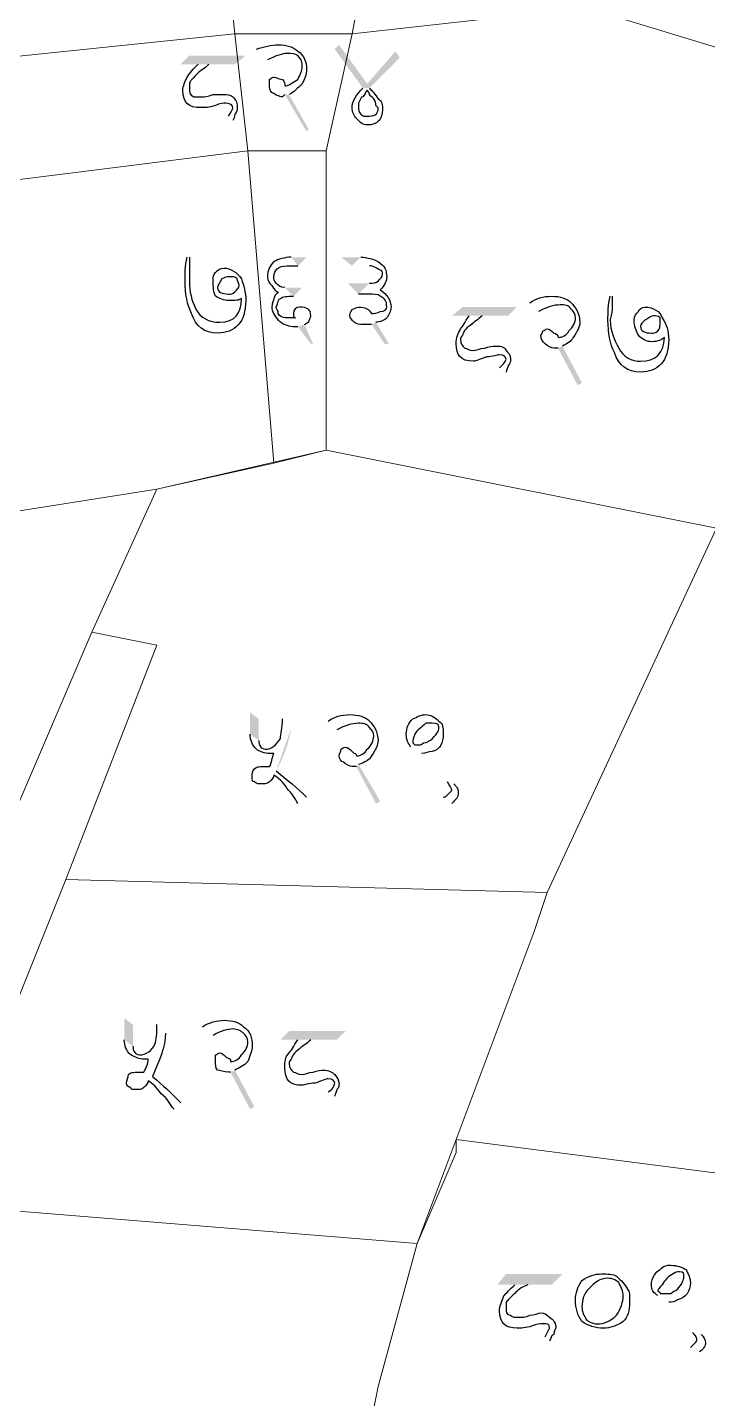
# Model space of a CAD drawing. Header units: metres. Extents: x 345912 to 349030, y 3061206 to 3061792.
# Drawn here: x 346937.78 to 346953.71, y 3061363.21 to 3061395.34 of the extents above; entities that cross this region are included whole.
import ezdxf

# ---------------------------------------------------------------- set-up
doc = ezdxf.new("R2010")
doc.units = ezdxf.units.M
doc.header["$MEASUREMENT"] = 0
doc.layers.add('PDF4_Geometry', color=7, linetype='Continuous')
doc.layers.add('PDF4_Solid Fills', color=7, linetype='Continuous')

msp = doc.modelspace()

# ---------------------------------------------------------------- hatches: boundary and pattern name
at = {"layer": 'PDF4_Solid Fills', "transparency": 33554559}
h = msp.add_hatch(color=256, dxfattribs=at)
h.paths.add_polyline_path([(346941.77707, 3061394.47322), (346941.37067, 3061394.47322), (346941.57387, 3061394.67642), (346942.89467, 3061394.67642), (346942.64067, 3061394.47322), (346942.03107, 3061394.47322)], flags=0)
h.paths.add_polyline_path([(346942.58987, 3061393.15242), (346942.48827, 3061393.25402)], flags=0)
h.paths.add_polyline_path([(346943.40267, 3061394.57482), (346943.14867, 3061394.82882)], flags=0)
h.paths.add_polyline_path([(346943.91067, 3061393.76202), (346944.36787, 3061392.94922), (346944.31707, 3061392.89842), (346943.80907, 3061393.76202)], flags=0)
h.paths.add_polyline_path([(346945.63787, 3061393.91442), (346944.97747, 3061394.82882), (346945.07907, 3061394.93042), (346945.73947, 3061394.01602), (346946.39987, 3061394.77802), (346946.50147, 3061394.62562), (346945.79027, 3061393.91442)], flags=0)
h = msp.add_hatch(color=256, dxfattribs=at)
h.paths.add_polyline_path([(346941.52307, 3061389.95202), (346941.57387, 3061389.95202)], flags=0)
h.paths.add_polyline_path([(346942.79307, 3061388.98682), (346942.79307, 3061388.98682)], flags=0)
h.paths.add_polyline_path([(346944.11387, 3061389.74882), (346944.31707, 3061389.95202), (346943.96147, 3061389.95202)], flags=0)
h.paths.add_polyline_path([(346944.11387, 3061388.32642), (346944.41867, 3061387.92002), (346944.46947, 3061387.92002), (346944.26627, 3061388.37722)], flags=0)
h.paths.add_polyline_path([(346944.01227, 3061389.03762), (346944.21547, 3061389.24082), (346943.80907, 3061389.24082)], flags=0)
h.paths.add_polyline_path([(346945.38387, 3061389.74882), (346945.12987, 3061389.95202), (346945.58707, 3061389.95202)], flags=0)
h.paths.add_polyline_path([(346945.94267, 3061388.42802), (346946.24747, 3061387.92002), (346946.14587, 3061387.92002), (346945.84107, 3061388.37722)], flags=0)
h.paths.add_polyline_path([(346945.53627, 3061389.08842), (346945.28227, 3061389.34242), (346945.79027, 3061389.34242)], flags=0)
h = msp.add_hatch(color=256, dxfattribs=at)
h.paths.add_polyline_path([(346948.12707, 3061388.58042), (346947.72067, 3061388.58042), (346947.97467, 3061388.78362), (346949.24467, 3061388.78362), (346949.04147, 3061388.58042), (346948.43187, 3061388.58042)], flags=0)
h.paths.add_polyline_path([(346948.99067, 3061387.25962), (346948.83827, 3061387.36122)], flags=0)
h.paths.add_polyline_path([(346949.75267, 3061388.68202), (346949.54947, 3061388.88522)], flags=0)
h.paths.add_polyline_path([(346950.31147, 3061387.86922), (346950.76867, 3061387.00562), (346950.66707, 3061386.95482), (346950.20987, 3061387.81842)], flags=0)
h.paths.add_polyline_path([(346951.42907, 3061389.03762), (346951.47987, 3061389.03762)], flags=0)
h.paths.add_polyline_path([(346952.69907, 3061388.07242), (346952.69907, 3061388.07242)], flags=0)
h = msp.add_hatch(color=256, dxfattribs=at)
h.paths.add_polyline_path([(346943.75827, 3061379.13164), (346943.96147, 3061378.92844)], flags=0)
h.paths.add_polyline_path([(346943.60587, 3061377.91244, 0.08894398), (346943.96147, 3061378.92844)], flags=0)
h.paths.add_polyline_path([(346944.31707, 3061377.30284), (346944.11387, 3061377.15044)], flags=0)
h.paths.add_polyline_path([(346942.99627, 3061378.77604), (346942.99627, 3061379.28404), (346943.19947, 3061379.13164), (346943.19947, 3061378.62364)], flags=0)
h.paths.add_polyline_path([(346945.02827, 3061378.87764), (346944.82507, 3061379.08084)], flags=0)
h.paths.add_polyline_path([(346945.53627, 3061378.06484), (346946.04427, 3061377.20124), (346945.94267, 3061377.15044), (346945.48547, 3061378.01404)], flags=0)
h.paths.add_polyline_path([(346947.00947, 3061378.31884), (346947.77147, 3061377.60764)], flags=0)
h.paths.add_polyline_path([(346947.72067, 3061377.15044), (346947.51747, 3061377.30284)], flags=0)
h.paths.add_polyline_path([(346947.61907, 3061377.65844), (346946.75547, 3061378.47124)], flags=0)
h = msp.add_hatch(color=256, dxfattribs=at)
h.paths.add_polyline_path([(346940.81188, 3061371.96884), (346941.01508, 3061371.76564)], flags=0)
h.paths.add_polyline_path([(346941.37068, 3061370.14004), (346941.21828, 3061369.98764)], flags=0)
h.paths.add_polyline_path([(346940.04988, 3061371.61324), (346940.04988, 3061372.12124), (346940.25308, 3061371.96884), (346940.25308, 3061371.46084)], flags=0)
h.paths.add_polyline_path([(346942.13268, 3061371.71484), (346941.87868, 3061371.91804)], flags=0)
h.paths.add_polyline_path([(346942.64068, 3061370.90204), (346943.09788, 3061370.03844), (346942.99628, 3061369.98764), (346942.53908, 3061370.85124)], flags=0)
h.paths.add_polyline_path([(346944.11388, 3061371.61324), (346943.70748, 3061371.61324), (346943.91068, 3061371.81644), (346945.23148, 3061371.81644), (346945.02828, 3061371.61324), (346944.41868, 3061371.61324)], flags=0)
h.paths.add_polyline_path([(346944.97748, 3061370.29244), (346944.82508, 3061370.39404)], flags=0)
h = msp.add_hatch(color=256, dxfattribs=at)
h.paths.add_polyline_path([(346949.19387, 3061365.87284), (346948.78747, 3061365.87284), (346948.99067, 3061366.12684), (346950.31147, 3061366.12684), (346950.05747, 3061365.87284), (346949.49867, 3061365.87284)], flags=0)
h.paths.add_polyline_path([(346950.00667, 3061364.55204), (346949.90507, 3061364.65364)], flags=0)
h.paths.add_polyline_path([(346952.80067, 3061365.46644), (346953.56267, 3061364.70444)], flags=0)
h.paths.add_polyline_path([(346953.51187, 3061364.29804), (346953.30867, 3061364.39964)], flags=0)
h.paths.add_polyline_path([(346953.35947, 3061364.75524), (346952.54667, 3061365.61884)], flags=0)

# ---------------------------------------------------------------- linework, layer by layer
at = {"layer": 'PDF4_Geometry', "lineweight": 9}
for points in [[(346946.60308, 3061400.67083), (346946.29827, 3061400.06124), (346945.38387, 3061395.18444), (346942.64068, 3061395.18444), (346942.03107, 3061400.97564), (346945.38387, 3061401.28042)], [(346946.60308, 3061400.67083), (346946.29827, 3061400.06124), (346945.38387, 3061395.18444), (346942.64068, 3061395.18444), (346942.03107, 3061400.97564), (346945.38387, 3061401.28042)], [(346916.12308, 3061392.44124), (346915.81827, 3061395.79403), (346915.51348, 3061398.53724), (346942.03107, 3061400.97564), (346942.64068, 3061395.18444)], [(346916.12308, 3061392.44124), (346915.81827, 3061395.79403), (346915.51348, 3061398.53724), (346942.03107, 3061400.97564), (346942.64068, 3061395.18444)], [(346959.09987, 3061397.31803), (346958.79508, 3061396.70844), (346957.88068, 3061393.66042), (346950.87028, 3061395.79403), (346945.38387, 3061395.18444), (346946.29827, 3061400.06124), (346946.60308, 3061400.67083), (346956.05188, 3061398.84203), (346956.05188, 3061398.23243)], [(346959.09987, 3061397.31803), (346958.79508, 3061396.70844), (346957.88068, 3061393.66042), (346950.87028, 3061395.79403), (346945.38387, 3061395.18444), (346946.29827, 3061400.06124), (346946.60308, 3061400.67083), (346956.05188, 3061398.84203), (346956.05188, 3061398.23243)], [(346957.88068, 3061393.66042), (346956.66147, 3061389.69803), (346954.83267, 3061386.04042), (346953.91827, 3061383.60203), (346944.77427, 3061385.43083), (346944.77427, 3061392.44124), (346945.38387, 3061395.18444), (346950.87028, 3061395.79403)], [(346957.88068, 3061393.66042), (346956.66147, 3061389.69803), (346954.83267, 3061386.04042), (346953.91827, 3061383.60203), (346944.77427, 3061385.43083), (346944.77427, 3061392.44124), (346945.38387, 3061395.18444), (346950.87028, 3061395.79403)], [(346942.94547, 3061392.44124), (346930.75348, 3061390.91724), (346928.31508, 3061390.61243), (346916.73267, 3061389.08844), (346916.12308, 3061392.44124), (346942.64068, 3061395.18444)], [(346942.94547, 3061392.44124), (346930.75348, 3061390.91724), (346928.31508, 3061390.61243), (346916.73267, 3061389.08844), (346916.12308, 3061392.44124), (346942.64068, 3061395.18444)], [(346945.38387, 3061395.18444), (346944.77427, 3061392.44124), (346942.94547, 3061392.44124), (346942.64068, 3061395.18444)], [(346945.38387, 3061395.18444), (346944.77427, 3061392.44124), (346942.94547, 3061392.44124), (346942.64068, 3061395.18444)], [(346943.55508, 3061385.12602), (346940.81188, 3061384.51643), (346935.02068, 3061383.60203), (346929.53427, 3061382.68763), (346924.96228, 3061382.07803), (346917.95188, 3061380.85884), (346917.64707, 3061384.51643), (346905.75987, 3061383.29724), (346905.15028, 3061387.25963), (346905.75987, 3061387.25963), (346908.80788, 3061386.34523), (346911.24628, 3061385.73564), (346913.68468, 3061386.65004), (346916.73267, 3061389.08844), (346928.31508, 3061390.61243), (346930.75348, 3061390.91724), (346942.94547, 3061392.44124)], [(346943.55508, 3061385.12602), (346940.81188, 3061384.51643), (346935.02068, 3061383.60203), (346929.53427, 3061382.68763), (346924.96228, 3061382.07803), (346917.95188, 3061380.85884), (346917.64707, 3061384.51643), (346905.75987, 3061383.29724), (346905.15028, 3061387.25963), (346905.75987, 3061387.25963), (346908.80788, 3061386.34523), (346911.24628, 3061385.73564), (346913.68468, 3061386.65004), (346916.73267, 3061389.08844), (346928.31508, 3061390.61243), (346930.75348, 3061390.91724), (346942.94547, 3061392.44124)], [(346944.77427, 3061385.43083), (346943.55508, 3061385.12602), (346942.94547, 3061392.44124), (346944.77427, 3061392.44124)], [(346944.77427, 3061385.43083), (346943.55508, 3061385.12602), (346942.94547, 3061392.44124), (346944.77427, 3061392.44124)], [(346953.91827, 3061383.60203), (346949.95587, 3061375.06763), (346938.67827, 3061375.37243), (346940.81188, 3061380.85884), (346939.28788, 3061381.16363), (346940.81188, 3061384.51643), (346944.77427, 3061385.43083)], [(346953.91827, 3061383.60203), (346949.95587, 3061375.06763), (346938.67827, 3061375.37243), (346940.81188, 3061380.85884), (346939.28788, 3061381.16363), (346940.81188, 3061384.51643), (346944.77427, 3061385.43083)], [(346939.28788, 3061381.16363), (346937.45908, 3061376.89643), (346921.91427, 3061374.15322), (346924.96228, 3061382.07803), (346929.53427, 3061382.68763), (346935.02068, 3061383.60203), (346940.81188, 3061384.51643)], [(346939.28788, 3061381.16363), (346937.45908, 3061376.89643), (346921.91427, 3061374.15322), (346924.96228, 3061382.07803), (346929.53427, 3061382.68763), (346935.02068, 3061383.60203), (346940.81188, 3061384.51643)], [(346947.82228, 3061369.27643), (346949.65107, 3061374.15322), (346949.95587, 3061375.06763), (346953.91827, 3061383.60203), (346965.50068, 3061381.77322), (346965.50068, 3061381.46844), (346957.27107, 3061368.05724)], [(346947.82228, 3061369.27643), (346949.65107, 3061374.15322), (346949.95587, 3061375.06763), (346953.91827, 3061383.60203), (346965.50068, 3061381.77322), (346965.50068, 3061381.46844), (346957.27107, 3061368.05724)], [(346938.67827, 3061375.37243), (346935.63028, 3061367.75243), (346931.66788, 3061358.30363), (346931.05827, 3061357.99884), (346929.83908, 3061356.77963), (346927.70547, 3061353.42683), (346931.36308, 3061362.26602), (346937.45908, 3061376.89643), (346939.28788, 3061381.16363), (346940.81188, 3061380.85884)], [(346938.67827, 3061375.37243), (346935.63028, 3061367.75243), (346931.66788, 3061358.30363), (346931.05827, 3061357.99884), (346929.83908, 3061356.77963), (346927.70547, 3061353.42683), (346931.36308, 3061362.26602), (346937.45908, 3061376.89643), (346939.28788, 3061381.16363), (346940.81188, 3061380.85884)], [(346949.95587, 3061375.06763), (346949.65107, 3061374.15322), (346946.90788, 3061366.83803), (346935.63028, 3061367.75243), (346938.67827, 3061375.37243)], [(346949.95587, 3061375.06763), (346949.65107, 3061374.15322), (346946.90788, 3061366.83803), (346935.63028, 3061367.75243), (346938.67827, 3061375.37243)], [(346954.22308, 3061359.52284), (346953.30867, 3061359.52284), (346951.78468, 3061359.21803), (346951.47987, 3061359.21803), (346950.56547, 3061359.21803), (346945.07908, 3061358.91322), (346945.99348, 3061363.48523), (346946.90788, 3061366.83803), (346947.82228, 3061368.97164), (346947.82228, 3061369.27643), (346957.27107, 3061368.05724)], [(346954.22308, 3061359.52284), (346953.30867, 3061359.52284), (346951.78468, 3061359.21803), (346951.47987, 3061359.21803), (346950.56547, 3061359.21803), (346945.07908, 3061358.91322), (346945.99348, 3061363.48523), (346946.90788, 3061366.83803), (346947.82228, 3061368.97164), (346947.82228, 3061369.27643), (346957.27107, 3061368.05724)], [(346946.90788, 3061366.83803), (346945.99348, 3061363.48523), (346945.07908, 3061358.91322), (346942.94547, 3061358.60844), (346942.64068, 3061358.60844), (346942.03107, 3061358.60844), (346941.42147, 3061358.60844), (346941.11669, 3061358.60844), (346937.15427, 3061359.52284), (346934.41107, 3061359.21803), (346931.66788, 3061358.30363), (346935.63028, 3061367.75243)], [(346946.90788, 3061366.83803), (346945.99348, 3061363.48523), (346945.07908, 3061358.91322), (346942.94547, 3061358.60844), (346942.64068, 3061358.60844), (346942.03107, 3061358.60844), (346941.42147, 3061358.60844), (346941.11669, 3061358.60844), (346937.15427, 3061359.52284), (346934.41107, 3061359.21803), (346931.66788, 3061358.30363), (346935.63028, 3061367.75243)]]:
    msp.add_lwpolyline(points, close=True, dxfattribs=at)
at = {"layer": 'PDF4_Geometry', "lineweight": 25}
for points in [[(346943.14867, 3061394.82882), (346943.30107, 3061394.87962), (346943.50427, 3061394.93042), (346943.65667, 3061394.93042)], [(346943.65667, 3061394.93042), (346943.85987, 3061394.93042), (346944.01227, 3061394.87962), (346944.11387, 3061394.77802)], [(346943.85987, 3061394.72722), (346943.75827, 3061394.72722), (346943.60587, 3061394.67642), (346943.40267, 3061394.57482)], [(346944.11387, 3061394.67642), (346944.06307, 3061394.72722), (346943.96147, 3061394.72722), (346943.85987, 3061394.72722)], [(346944.11387, 3061394.77802), (346944.26627, 3061394.67642), (346944.31707, 3061394.52402), (346944.31707, 3061394.37162)], [(346944.21547, 3061394.42242), (346944.21547, 3061394.52402), (346944.21547, 3061394.57482), (346944.11387, 3061394.67642)], [(346941.52307, 3061394.16842), (346941.57387, 3061394.27002), (346941.67547, 3061394.37162), (346941.77707, 3061394.47322)], [(346941.77707, 3061394.27002), (346941.67547, 3061394.16842), (346941.57387, 3061394.06682), (346941.57387, 3061394.01602)], [(346942.03107, 3061394.47322), (346941.92947, 3061394.37162), (346941.82787, 3061394.32082), (346941.77707, 3061394.27002)], [(346944.11387, 3061394.11762), (346944.16467, 3061394.21922), (346944.21547, 3061394.32082), (346944.21547, 3061394.42242)], [(346944.31707, 3061394.37162), (346944.31707, 3061394.21922), (346944.26627, 3061394.11762), (346944.21547, 3061394.01602)], [(346941.42147, 3061393.86362), (346941.42147, 3061393.96522), (346941.47227, 3061394.06682), (346941.52307, 3061394.16842)], [(346941.57387, 3061394.01602), (346941.57387, 3061394.01602), (346941.57387, 3061393.96522), (346941.57387, 3061393.91442)], [(346941.57387, 3061393.91442), (346941.57387, 3061393.81282), (346941.57387, 3061393.76202), (346941.67547, 3061393.71122)], [(346943.45347, 3061394.11762), (346943.50427, 3061394.16842), (346943.55507, 3061394.16842), (346943.55507, 3061394.16842)], [(346943.45347, 3061394.01602), (346943.45347, 3061394.06682), (346943.45347, 3061394.06682), (346943.45347, 3061394.11762)], [(346943.50427, 3061393.81282), (346943.45347, 3061393.86362), (346943.45347, 3061393.91442), (346943.45347, 3061394.01602)], [(346943.55507, 3061394.16842), (346943.60587, 3061394.16842), (346943.70747, 3061394.11762), (346943.75827, 3061394.11762)], [(346943.75827, 3061394.11762), (346943.80907, 3061394.06682), (346943.80907, 3061394.01602), (346943.80907, 3061393.96522)], [(346943.80907, 3061393.96522), (346943.91067, 3061393.96522), (346944.01227, 3061394.06682), (346944.11387, 3061394.11762)], [(346944.21547, 3061394.01602), (346944.11387, 3061393.91442), (346944.01227, 3061393.81282), (346943.91067, 3061393.76202)], [(346945.38387, 3061393.45722), (346945.38387, 3061393.60962), (346945.48547, 3061393.76202), (346945.63787, 3061393.91442)], [(346945.79027, 3061393.91442), (346945.84107, 3061393.86362), (346945.94267, 3061393.76202), (346945.99347, 3061393.66042)], [(346941.82787, 3061393.45722), (346941.57387, 3061393.45722), (346941.42147, 3061393.55882), (346941.42147, 3061393.86362)], [(346941.67547, 3061393.71122), (346941.67547, 3061393.71122), (346941.77707, 3061393.71122), (346941.87867, 3061393.71122)], [(346941.87867, 3061393.71122), (346941.92947, 3061393.71122), (346941.98027, 3061393.71122), (346942.13267, 3061393.76202)], [(346942.13267, 3061393.76202), (346942.23427, 3061393.76202), (346942.28507, 3061393.76202), (346942.38667, 3061393.76202)], [(346942.38667, 3061393.76202), (346942.43747, 3061393.76202), (346942.53907, 3061393.76202), (346942.58987, 3061393.71122)], [(346942.58987, 3061393.71122), (346942.69147, 3061393.60962), (346942.69147, 3061393.55882), (346942.69147, 3061393.45722)], [(346943.75827, 3061393.71122), (346943.65667, 3061393.71122), (346943.60587, 3061393.76202), (346943.50427, 3061393.81282)], [(346943.80907, 3061393.76202), (346943.80907, 3061393.76202), (346943.75827, 3061393.71122), (346943.75827, 3061393.71122)], [(346945.63787, 3061393.71122), (346945.58707, 3061393.71122), (346945.58707, 3061393.66042), (346945.53627, 3061393.55882)], [(346945.73947, 3061393.86362), (346945.68867, 3061393.81282), (346945.68867, 3061393.76202), (346945.63787, 3061393.71122)], [(346945.79027, 3061393.76202), (346945.79027, 3061393.76202), (346945.79027, 3061393.81282), (346945.73947, 3061393.86362)], [(346945.89187, 3061393.66042), (346945.89187, 3061393.66042), (346945.84107, 3061393.71122), (346945.79027, 3061393.76202)], [(346945.94267, 3061393.50802), (346945.94267, 3061393.55882), (346945.94267, 3061393.60962), (346945.89187, 3061393.66042)], [(346945.99347, 3061393.66042), (346946.09507, 3061393.60962), (346946.09507, 3061393.50802), (346946.09507, 3061393.40642)], [(346942.18347, 3061393.50802), (346942.03107, 3061393.45722), (346941.92947, 3061393.45722), (346941.82787, 3061393.45722)], [(346942.43747, 3061393.55882), (346942.38667, 3061393.55882), (346942.28507, 3061393.55882), (346942.18347, 3061393.50802)], [(346942.58987, 3061393.45722), (346942.58987, 3061393.50802), (346942.53907, 3061393.55882), (346942.43747, 3061393.55882)], [(346942.48827, 3061393.25402), (346942.53907, 3061393.35562), (346942.58987, 3061393.40642), (346942.58987, 3061393.45722)], [(346942.64067, 3061393.30482), (346942.64067, 3061393.30482), (346942.64067, 3061393.25402), (346942.58987, 3061393.15242)], [(346942.69147, 3061393.45722), (346942.69147, 3061393.40642), (346942.69147, 3061393.35562), (346942.64067, 3061393.30482)], [(346945.48547, 3061393.20322), (346945.43467, 3061393.25402), (346945.38387, 3061393.35562), (346945.38387, 3061393.45722)], [(346945.53627, 3061393.55882), (346945.53627, 3061393.55882), (346945.53627, 3061393.50802), (346945.53627, 3061393.45722)], [(346945.53627, 3061393.45722), (346945.53627, 3061393.40642), (346945.53627, 3061393.35562), (346945.58707, 3061393.30482)], [(346945.58707, 3061393.30482), (346945.63787, 3061393.25402), (346945.68867, 3061393.25402), (346945.73947, 3061393.25402)], [(346945.73947, 3061393.25402), (346945.89187, 3061393.25402), (346945.99347, 3061393.30482), (346945.99347, 3061393.40642)], [(346946.09507, 3061393.40642), (346946.09507, 3061393.20322), (346945.99347, 3061393.05082), (346945.73947, 3061393.05082)], [(346945.99347, 3061393.40642), (346945.99347, 3061393.45722), (346945.99347, 3061393.45722), (346945.94267, 3061393.50802)], [(346945.73947, 3061393.05082), (346945.63787, 3061393.05082), (346945.58707, 3061393.10162), (346945.48547, 3061393.20322)], [(346941.47227, 3061389.39322), (346941.47227, 3061389.54562), (346941.47227, 3061389.74882), (346941.52307, 3061389.95202)], [(346941.57387, 3061389.95202), (346941.57387, 3061389.90122), (346941.57387, 3061389.79962), (346941.57387, 3061389.69802)], [(346943.55507, 3061389.85042), (346943.45347, 3061389.74882), (346943.40267, 3061389.64722), (346943.40267, 3061389.49482)], [(346943.96147, 3061389.95202), (346943.80907, 3061389.95202), (346943.65667, 3061389.90122), (346943.55507, 3061389.85042)], [(346943.55507, 3061389.49482), (346943.55507, 3061389.64722), (346943.65667, 3061389.74882), (346943.85987, 3061389.74882)], [(346943.85987, 3061389.74882), (346943.91067, 3061389.74882), (346943.96147, 3061389.74882), (346944.01227, 3061389.74882)], [(346944.01227, 3061389.74882), (346944.06307, 3061389.74882), (346944.06307, 3061389.74882), (346944.11387, 3061389.74882)], [(346945.58707, 3061389.95202), (346945.73947, 3061389.95202), (346945.89187, 3061389.90122), (346945.99347, 3061389.85042)], [(346946.04427, 3061389.64722), (346945.94267, 3061389.69802), (346945.89187, 3061389.74882), (346945.79027, 3061389.74882)], [(346945.99347, 3061389.85042), (346946.14587, 3061389.74882), (346946.19667, 3061389.64722), (346946.19667, 3061389.49482)], [(346941.57387, 3061389.69802), (346941.57387, 3061389.54562), (346941.57387, 3061389.44402), (346941.57387, 3061389.39322)], [(346942.13267, 3061389.39322), (346942.13267, 3061389.49482), (346942.13267, 3061389.54562), (346942.18347, 3061389.59642)], [(346942.18347, 3061389.59642), (346942.23427, 3061389.64722), (346942.28507, 3061389.69802), (346942.38667, 3061389.69802)], [(346942.33587, 3061389.44402), (346942.28507, 3061389.34242), (346942.23427, 3061389.29162), (346942.23427, 3061389.24082)], [(346942.53907, 3061389.49482), (346942.48827, 3061389.49482), (346942.43747, 3061389.49482), (346942.33587, 3061389.44402)], [(346942.38667, 3061389.69802), (346942.53907, 3061389.69802), (346942.69147, 3061389.59642), (346942.79307, 3061389.44402)], [(346942.69147, 3061389.44402), (346942.64067, 3061389.49482), (346942.58987, 3061389.49482), (346942.53907, 3061389.49482)], [(346942.74227, 3061389.29162), (346942.74227, 3061389.34242), (346942.69147, 3061389.39322), (346942.69147, 3061389.44402)], [(346942.79307, 3061389.44402), (346942.84387, 3061389.29162), (346942.89467, 3061389.13922), (346942.89467, 3061388.93602)], [(346943.40267, 3061389.49482), (346943.40267, 3061389.39322), (346943.45347, 3061389.34242), (346943.50427, 3061389.29162)], [(346943.60587, 3061389.34242), (346943.55507, 3061389.39322), (346943.55507, 3061389.44402), (346943.55507, 3061389.49482)], [(346945.99347, 3061389.39322), (346946.04427, 3061389.44402), (346946.09507, 3061389.49482), (346946.09507, 3061389.54562)], [(346946.09507, 3061389.54562), (346946.09507, 3061389.59642), (346946.09507, 3061389.64722), (346946.04427, 3061389.64722)], [(346946.19667, 3061389.49482), (346946.19667, 3061389.39322), (346946.14587, 3061389.29162), (346946.04427, 3061389.19002)], [(346941.62467, 3061388.63122), (346941.52307, 3061388.83442), (346941.47227, 3061389.08842), (346941.47227, 3061389.39322)], [(346941.57387, 3061389.39322), (346941.57387, 3061389.13922), (346941.62467, 3061388.93602), (346941.72627, 3061388.73282)], [(346942.18347, 3061389.03762), (346942.13267, 3061389.13922), (346942.13267, 3061389.24082), (346942.13267, 3061389.39322)], [(346942.23427, 3061389.24082), (346942.23427, 3061389.13922), (346942.33587, 3061389.08842), (346942.48827, 3061389.08842)], [(346942.48827, 3061389.08842), (346942.53907, 3061389.08842), (346942.58987, 3061389.08842), (346942.64067, 3061389.13922)], [(346942.64067, 3061389.13922), (346942.69147, 3061389.19002), (346942.74227, 3061389.24082), (346942.74227, 3061389.29162)], [(346943.50427, 3061389.29162), (346943.55507, 3061389.19002), (346943.60587, 3061389.13922), (346943.65667, 3061389.13922)], [(346943.65667, 3061389.13922), (346943.60587, 3061389.08842), (346943.55507, 3061389.03762), (346943.55507, 3061388.98682)], [(346943.80907, 3061389.24082), (346943.70747, 3061389.24082), (346943.65667, 3061389.29162), (346943.60587, 3061389.34242)], [(346945.63787, 3061389.08842), (346945.58707, 3061389.08842), (346945.58707, 3061389.08842), (346945.53627, 3061389.08842)], [(346945.79027, 3061389.08842), (346945.73947, 3061389.08842), (346945.68867, 3061389.08842), (346945.63787, 3061389.08842)], [(346945.79027, 3061389.34242), (346945.89187, 3061389.34242), (346945.94267, 3061389.34242), (346945.99347, 3061389.39322)], [(346946.04427, 3061389.03762), (346945.99347, 3061389.08842), (346945.89187, 3061389.08842), (346945.79027, 3061389.08842)], [(346946.04427, 3061389.19002), (346946.19667, 3061389.08842), (346946.29827, 3061388.93602), (346946.29827, 3061388.78362)], [(346942.48827, 3061388.93602), (346942.38667, 3061388.93602), (346942.28507, 3061388.98682), (346942.18347, 3061389.03762)], [(346942.89467, 3061388.93602), (346942.89467, 3061388.42802), (346942.64067, 3061388.17402), (346942.23427, 3061388.17402)], [(346942.28507, 3061388.42802), (346942.64067, 3061388.42802), (346942.79307, 3061388.63122), (346942.79307, 3061388.98682)], [(346942.79307, 3061388.98682), (346942.74227, 3061388.93602), (346942.64067, 3061388.93602), (346942.48827, 3061388.93602)], [(346943.55507, 3061388.98682), (346943.55507, 3061388.93602), (346943.50427, 3061388.88522), (346943.50427, 3061388.78362)], [(346943.50427, 3061388.78362), (346943.50427, 3061388.68202), (346943.55507, 3061388.58042), (346943.65667, 3061388.47882)], [(346943.60587, 3061388.78362), (346943.65667, 3061388.88522), (346943.65667, 3061388.98682), (346943.70747, 3061388.98682)], [(346943.65667, 3061388.68202), (346943.60587, 3061388.73282), (346943.60587, 3061388.78362), (346943.60587, 3061388.78362)], [(346943.70747, 3061388.98682), (346943.75827, 3061389.03762), (346943.85987, 3061389.03762), (346944.01227, 3061389.03762)], [(346944.16467, 3061388.78362), (346944.06307, 3061388.78362), (346944.01227, 3061388.73282), (346944.01227, 3061388.63122)], [(346944.41867, 3061388.58042), (346944.41867, 3061388.73282), (346944.31707, 3061388.78362), (346944.16467, 3061388.78362)], [(346945.38387, 3061388.73282), (346945.43467, 3061388.73282), (346945.48547, 3061388.78362), (346945.53627, 3061388.78362)], [(346945.53627, 3061388.78362), (346945.68867, 3061388.78362), (346945.79027, 3061388.73282), (346945.84107, 3061388.63122)], [(346946.19667, 3061388.78362), (346946.19667, 3061388.93602), (346946.14587, 3061388.98682), (346946.04427, 3061389.03762)], [(346946.04427, 3061388.68202), (346946.14587, 3061388.68202), (346946.19667, 3061388.73282), (346946.19667, 3061388.78362)], [(346946.29827, 3061388.78362), (346946.29827, 3061388.68202), (346946.24747, 3061388.63122), (346946.19667, 3061388.52962)], [(346949.54947, 3061388.88522), (346949.70187, 3061388.98682), (346949.85427, 3061389.03762), (346950.05747, 3061389.03762)], [(346950.26067, 3061388.83442), (346950.10827, 3061388.83442), (346949.95587, 3061388.78362), (346949.75267, 3061388.68202)], [(346950.05747, 3061389.03762), (346950.26067, 3061389.03762), (346950.41307, 3061388.98682), (346950.51467, 3061388.88522)], [(346950.51467, 3061388.73282), (346950.46387, 3061388.83442), (346950.36227, 3061388.83442), (346950.26067, 3061388.83442)], [(346950.51467, 3061388.88522), (346950.61627, 3061388.78362), (346950.71787, 3061388.63122), (346950.71787, 3061388.42802)], [(346951.37827, 3061388.47882), (346951.37827, 3061388.63122), (346951.37827, 3061388.83442), (346951.42907, 3061389.03762)], [(346951.47987, 3061389.03762), (346951.47987, 3061388.98682), (346951.47987, 3061388.88522), (346951.47987, 3061388.73282)], [(346952.08947, 3061388.68202), (346952.08947, 3061388.73282), (346952.19107, 3061388.78362), (346952.24187, 3061388.78362)], [(346952.24187, 3061388.78362), (346952.44507, 3061388.78362), (346952.59747, 3061388.68202), (346952.64827, 3061388.52962)], [(346942.23427, 3061388.17402), (346941.92947, 3061388.17402), (346941.72627, 3061388.32642), (346941.62467, 3061388.63122)], [(346941.72627, 3061388.73282), (346941.82787, 3061388.52962), (346942.03107, 3061388.42802), (346942.28507, 3061388.42802)], [(346943.65667, 3061388.63122), (346943.65667, 3061388.63122), (346943.65667, 3061388.63122), (346943.65667, 3061388.68202)], [(346944.01227, 3061388.52962), (346943.80907, 3061388.52962), (346943.70747, 3061388.52962), (346943.65667, 3061388.63122)], [(346943.65667, 3061388.47882), (346943.75827, 3061388.37722), (346943.91067, 3061388.32642), (346944.06307, 3061388.32642)], [(346944.01227, 3061388.63122), (346944.01227, 3061388.63122), (346944.01227, 3061388.63122), (346944.01227, 3061388.58042)], [(346944.01227, 3061388.58042), (346944.01227, 3061388.52962), (346944.06307, 3061388.52962), (346944.06307, 3061388.52962)], [(346944.06307, 3061388.52962), (346944.01227, 3061388.52962), (346944.01227, 3061388.52962), (346944.01227, 3061388.52962)], [(346944.36787, 3061388.42802), (346944.36787, 3061388.47882), (346944.41867, 3061388.52962), (346944.41867, 3061388.58042)], [(346945.33307, 3061388.58042), (346945.33307, 3061388.68202), (346945.38387, 3061388.68202), (346945.38387, 3061388.73282)], [(346945.43467, 3061388.42802), (346945.38387, 3061388.47882), (346945.33307, 3061388.52962), (346945.33307, 3061388.58042)], [(346945.84107, 3061388.63122), (346945.89187, 3061388.63122), (346945.99347, 3061388.63122), (346946.04427, 3061388.68202)], [(346946.19667, 3061388.52962), (346946.14587, 3061388.47882), (346946.04427, 3061388.42802), (346945.94267, 3061388.42802)], [(346947.92387, 3061388.27562), (346947.97467, 3061388.32642), (346948.02547, 3061388.42802), (346948.12707, 3061388.58042)], [(346948.43187, 3061388.58042), (346948.33027, 3061388.47882), (346948.22867, 3061388.42802), (346948.17787, 3061388.37722)], [(346950.46387, 3061388.22482), (346950.56547, 3061388.32642), (346950.61627, 3061388.42802), (346950.61627, 3061388.52962)], [(346950.61627, 3061388.52962), (346950.61627, 3061388.63122), (346950.56547, 3061388.68202), (346950.51467, 3061388.73282)], [(346951.53067, 3061387.71682), (346951.42907, 3061387.92002), (346951.37827, 3061388.17402), (346951.37827, 3061388.47882)], [(346951.47987, 3061388.73282), (346951.47987, 3061388.63122), (346951.42907, 3061388.52962), (346951.42907, 3061388.47882)], [(346951.42907, 3061388.47882), (346951.42907, 3061388.22482), (346951.53067, 3061388.02162), (346951.63227, 3061387.81842)], [(346951.98787, 3061388.47882), (346951.98787, 3061388.58042), (346952.03867, 3061388.63122), (346952.08947, 3061388.68202)], [(346952.08947, 3061388.12322), (346952.03867, 3061388.22482), (346951.98787, 3061388.32642), (346951.98787, 3061388.47882)], [(346952.24187, 3061388.47882), (346952.19107, 3061388.42802), (346952.14027, 3061388.37722), (346952.14027, 3061388.32642)], [(346952.44507, 3061388.58042), (346952.39427, 3061388.58042), (346952.34347, 3061388.52962), (346952.24187, 3061388.47882)], [(346952.59747, 3061388.52962), (346952.54667, 3061388.58042), (346952.49587, 3061388.58042), (346952.44507, 3061388.58042)], [(346952.59747, 3061388.37722), (346952.59747, 3061388.42802), (346952.59747, 3061388.47882), (346952.59747, 3061388.52962)], [(346952.64827, 3061388.52962), (346952.74987, 3061388.37722), (346952.80067, 3061388.22482), (346952.80067, 3061388.02162)], [(346944.06307, 3061388.32642), (346944.06307, 3061388.32642), (346944.11387, 3061388.32642), (346944.11387, 3061388.32642)], [(346944.26627, 3061388.37722), (346944.31707, 3061388.37722), (346944.31707, 3061388.42802), (346944.36787, 3061388.42802)], [(346945.63787, 3061388.37722), (346945.58707, 3061388.37722), (346945.48547, 3061388.37722), (346945.43467, 3061388.42802)], [(346945.84107, 3061388.37722), (346945.79027, 3061388.37722), (346945.73947, 3061388.37722), (346945.63787, 3061388.37722)], [(346947.82227, 3061387.92002), (346947.82227, 3061388.07242), (346947.87307, 3061388.17402), (346947.92387, 3061388.27562)], [(346948.17787, 3061388.37722), (346948.02547, 3061388.27562), (346947.97467, 3061388.17402), (346947.97467, 3061388.12322)], [(346949.80347, 3061388.12322), (346949.80347, 3061388.12322), (346949.85427, 3061388.17402), (346949.85427, 3061388.22482)], [(346949.85427, 3061388.22482), (346949.90507, 3061388.22482), (346949.90507, 3061388.27562), (346949.95587, 3061388.27562)], [(346949.95587, 3061388.27562), (346950.00667, 3061388.27562), (346950.05747, 3061388.22482), (346950.10827, 3061388.17402)], [(346950.10827, 3061388.17402), (346950.15907, 3061388.17402), (346950.20987, 3061388.12322), (346950.20987, 3061388.07242)], [(346950.20987, 3061388.07242), (346950.31147, 3061388.07242), (346950.41307, 3061388.12322), (346950.46387, 3061388.22482)], [(346950.71787, 3061388.42802), (346950.71787, 3061388.32642), (346950.66707, 3061388.22482), (346950.56547, 3061388.07242)], [(346952.14027, 3061388.32642), (346952.14027, 3061388.22482), (346952.24187, 3061388.17402), (346952.39427, 3061388.17402)], [(346952.39427, 3061388.17402), (346952.44507, 3061388.17402), (346952.49587, 3061388.17402), (346952.54667, 3061388.22482)], [(346952.54667, 3061388.22482), (346952.59747, 3061388.27562), (346952.59747, 3061388.32642), (346952.59747, 3061388.37722)], [(346948.22867, 3061387.51362), (346947.92387, 3061387.51362), (346947.82227, 3061387.66602), (346947.82227, 3061387.92002)], [(346947.97467, 3061388.12322), (346947.92387, 3061388.07242), (346947.92387, 3061388.07242), (346947.92387, 3061388.02162)], [(346947.92387, 3061388.02162), (346947.92387, 3061387.92002), (346947.97467, 3061387.86922), (346948.02547, 3061387.81842)], [(346948.02547, 3061387.81842), (346948.07627, 3061387.81842), (346948.12707, 3061387.76762), (346948.22867, 3061387.76762)], [(346948.22867, 3061387.76762), (346948.27947, 3061387.76762), (346948.38107, 3061387.81842), (346948.48267, 3061387.81842)], [(346948.48267, 3061387.81842), (346948.58427, 3061387.86922), (346948.68587, 3061387.86922), (346948.73667, 3061387.86922)], [(346948.73667, 3061387.86922), (346948.83827, 3061387.86922), (346948.93987, 3061387.86922), (346948.99067, 3061387.76762)], [(346949.90507, 3061387.92002), (346949.85427, 3061387.97082), (346949.80347, 3061388.02162), (346949.80347, 3061388.12322)], [(346950.10827, 3061387.81842), (346950.05747, 3061387.81842), (346949.95587, 3061387.86922), (346949.90507, 3061387.92002)], [(346950.20987, 3061387.81842), (346950.15907, 3061387.81842), (346950.15907, 3061387.81842), (346950.10827, 3061387.81842)], [(346950.56547, 3061388.07242), (346950.51467, 3061387.97082), (346950.41307, 3061387.92002), (346950.31147, 3061387.86922)], [(346951.63227, 3061387.81842), (346951.73387, 3061387.61522), (346951.93707, 3061387.51362), (346952.14027, 3061387.51362)], [(346952.39427, 3061387.97082), (346952.29267, 3061387.97082), (346952.19107, 3061388.02162), (346952.08947, 3061388.12322)], [(346952.14027, 3061387.51362), (346952.49587, 3061387.51362), (346952.69907, 3061387.71682), (346952.69907, 3061388.07242)], [(346952.80067, 3061388.02162), (346952.80067, 3061387.51362), (346952.54667, 3061387.25962), (346952.14027, 3061387.25962)], [(346952.69907, 3061388.07242), (346952.64827, 3061388.02162), (346952.54667, 3061387.97082), (346952.39427, 3061387.97082)], [(346948.53347, 3061387.61522), (346948.38107, 3061387.56442), (346948.27947, 3061387.51362), (346948.22867, 3061387.51362)], [(346948.83827, 3061387.66602), (346948.78747, 3061387.66602), (346948.68587, 3061387.61522), (346948.53347, 3061387.61522)], [(346948.99067, 3061387.56442), (346948.99067, 3061387.61522), (346948.93987, 3061387.66602), (346948.83827, 3061387.66602)], [(346948.83827, 3061387.36122), (346948.93987, 3061387.46282), (346948.99067, 3061387.51362), (346948.99067, 3061387.56442)], [(346948.99067, 3061387.76762), (346949.04147, 3061387.71682), (346949.09227, 3061387.66602), (346949.09227, 3061387.56442)], [(346949.09227, 3061387.56442), (346949.09227, 3061387.51362), (346949.09227, 3061387.46282), (346949.04147, 3061387.41202)], [(346952.14027, 3061387.25962), (346951.83547, 3061387.25962), (346951.63227, 3061387.41202), (346951.53067, 3061387.71682)], [(346949.04147, 3061387.41202), (346949.04147, 3061387.36122), (346948.99067, 3061387.31042), (346948.99067, 3061387.25962)], [(346943.70747, 3061378.67444), (346943.70747, 3061378.77604), (346943.75827, 3061378.92844), (346943.75827, 3061379.13164)], [(346944.82507, 3061379.08084), (346944.97747, 3061379.18244), (346945.12987, 3061379.23324), (346945.33307, 3061379.23324)], [(346945.33307, 3061379.23324), (346945.53627, 3061379.23324), (346945.68867, 3061379.18244), (346945.79027, 3061379.08084)], [(346946.65387, 3061378.77604), (346946.65387, 3061378.92844), (346946.70467, 3061379.03004), (346946.80627, 3061379.13164)], [(346946.80627, 3061379.13164), (346946.90787, 3061379.18244), (346947.00947, 3061379.23324), (346947.11107, 3061379.23324)], [(346947.11107, 3061379.23324), (346947.21267, 3061379.23324), (346947.31427, 3061379.18244), (346947.41587, 3061379.08084)], [(346945.53627, 3061379.03004), (346945.38387, 3061379.03004), (346945.23147, 3061378.97924), (346945.02827, 3061378.87764)], [(346945.79027, 3061378.92844), (346945.73947, 3061379.03004), (346945.63787, 3061379.03004), (346945.53627, 3061379.03004)], [(346945.79027, 3061379.08084), (346945.89187, 3061378.97924), (346945.99347, 3061378.82684), (346945.99347, 3061378.62364)], [(346945.89187, 3061378.72524), (346945.89187, 3061378.82684), (346945.84107, 3061378.87764), (346945.79027, 3061378.92844)], [(346947.11107, 3061379.03004), (346947.00947, 3061378.92844), (346946.90787, 3061378.87764), (346946.85707, 3061378.77604)], [(346947.26347, 3061379.03004), (346947.21267, 3061379.03004), (346947.16187, 3061379.03004), (346947.11107, 3061379.03004)], [(346947.21267, 3061378.62364), (346947.36507, 3061378.77604), (346947.41587, 3061378.82684), (346947.41587, 3061378.92844)], [(346947.41587, 3061378.92844), (346947.41587, 3061379.03004), (346947.36507, 3061379.03004), (346947.26347, 3061379.03004)], [(346947.41587, 3061379.08084), (346947.51747, 3061379.03004), (346947.51747, 3061378.92844), (346947.51747, 3061378.77604)], [(346943.14867, 3061378.42044), (346943.04707, 3061378.52204), (346942.99627, 3061378.62364), (346942.99627, 3061378.77604)], [(346943.19947, 3061378.62364), (346943.19947, 3061378.57284), (346943.19947, 3061378.52204), (346943.25027, 3061378.47124)], [(346943.35187, 3061378.42044), (346943.50427, 3061378.42044), (346943.60587, 3061378.52204), (346943.70747, 3061378.67444)], [(346945.73947, 3061378.42044), (346945.84107, 3061378.52204), (346945.89187, 3061378.62364), (346945.89187, 3061378.72524)], [(346945.99347, 3061378.62364), (346945.99347, 3061378.52204), (346945.94267, 3061378.42044), (346945.84107, 3061378.26804)], [(346946.75547, 3061378.47124), (346946.70467, 3061378.57284), (346946.65387, 3061378.62364), (346946.65387, 3061378.77604)], [(346946.85707, 3061378.77604), (346946.80627, 3061378.67444), (346946.80627, 3061378.62364), (346946.80627, 3061378.62364)], [(346946.80627, 3061378.62364), (346946.80627, 3061378.57284), (346946.80627, 3061378.57284), (346946.80627, 3061378.57284)], [(346946.80627, 3061378.57284), (346946.85707, 3061378.52204), (346946.85707, 3061378.52204), (346946.90787, 3061378.52204)], [(346946.90787, 3061378.52204), (346946.95867, 3061378.52204), (346947.00947, 3061378.52204), (346947.06027, 3061378.57284)], [(346947.06027, 3061378.57284), (346947.16187, 3061378.57284), (346947.16187, 3061378.62364), (346947.21267, 3061378.62364)], [(346947.51747, 3061378.77604), (346947.51747, 3061378.57284), (346947.46667, 3061378.42044), (346947.26347, 3061378.36964)], [(346943.45347, 3061378.31884), (346943.35187, 3061378.31884), (346943.19947, 3061378.36964), (346943.14867, 3061378.42044)], [(346943.25027, 3061378.47124), (346943.25027, 3061378.47124), (346943.30107, 3061378.42044), (346943.35187, 3061378.42044)], [(346943.45347, 3061378.01404), (346943.50427, 3061378.11564), (346943.50427, 3061378.21724), (346943.55507, 3061378.31884)], [(346943.55507, 3061378.31884), (346943.50427, 3061378.31884), (346943.50427, 3061378.31884), (346943.45347, 3061378.31884)], [(346945.07907, 3061378.26804), (346945.07907, 3061378.31884), (346945.12987, 3061378.36964), (346945.12987, 3061378.42044)], [(346945.18067, 3061378.11564), (346945.12987, 3061378.11564), (346945.07907, 3061378.21724), (346945.07907, 3061378.26804)], [(346945.12987, 3061378.42044), (346945.12987, 3061378.42044), (346945.18067, 3061378.47124), (346945.23147, 3061378.47124)], [(346945.23147, 3061378.47124), (346945.28227, 3061378.47124), (346945.33307, 3061378.42044), (346945.38387, 3061378.36964)], [(346945.38387, 3061378.36964), (346945.43467, 3061378.31884), (346945.48547, 3061378.31884), (346945.48547, 3061378.26804)], [(346945.48547, 3061378.26804), (346945.58707, 3061378.26804), (346945.68867, 3061378.31884), (346945.73947, 3061378.42044)], [(346945.84107, 3061378.26804), (346945.79027, 3061378.16644), (346945.68867, 3061378.11564), (346945.53627, 3061378.06484)], [(346947.26347, 3061378.36964), (346947.16187, 3061378.36964), (346947.11107, 3061378.31884), (346947.00947, 3061378.31884)], [(346943.04707, 3061377.76004), (346943.04707, 3061377.86164), (346943.04707, 3061377.91244), (346943.09787, 3061377.96324)], [(346943.09787, 3061377.96324), (346943.14867, 3061378.01404), (346943.19947, 3061378.01404), (346943.25027, 3061378.01404)], [(346943.25027, 3061378.01404), (346943.35187, 3061378.01404), (346943.40267, 3061378.01404), (346943.45347, 3061378.01404)], [(346943.60587, 3061377.91244), (346943.85987, 3061377.70924), (346944.11387, 3061377.50604), (346944.31707, 3061377.30284)], [(346945.38387, 3061378.01404), (346945.33307, 3061378.01404), (346945.23147, 3061378.06484), (346945.18067, 3061378.11564)], [(346945.48547, 3061378.01404), (346945.43467, 3061378.01404), (346945.43467, 3061378.01404), (346945.38387, 3061378.01404)], [(346943.09787, 3061377.65844), (346943.04707, 3061377.65844), (346943.04707, 3061377.70924), (346943.04707, 3061377.76004)], [(346943.25027, 3061377.60764), (346943.19947, 3061377.60764), (346943.14867, 3061377.60764), (346943.09787, 3061377.65844)], [(346943.45347, 3061377.65844), (346943.40267, 3061377.60764), (346943.30107, 3061377.60764), (346943.25027, 3061377.60764)], [(346943.55507, 3061377.81084), (346943.55507, 3061377.76004), (346943.50427, 3061377.70924), (346943.45347, 3061377.65844)], [(346943.85987, 3061377.50604), (346943.75827, 3061377.65844), (346943.65667, 3061377.76004), (346943.55507, 3061377.81084)], [(346947.72067, 3061377.45524), (346947.72067, 3061377.50604), (346947.66987, 3061377.55684), (346947.61907, 3061377.65844)], [(346947.77147, 3061377.60764), (346947.87307, 3061377.50604), (346947.87307, 3061377.45524), (346947.87307, 3061377.40444)], [(346944.11387, 3061377.15044), (346944.06307, 3061377.25204), (346943.96147, 3061377.40444), (346943.85987, 3061377.50604)], [(346947.51747, 3061377.30284), (346947.56827, 3061377.30284), (346947.56827, 3061377.30284), (346947.61907, 3061377.35364)], [(346947.61907, 3061377.35364), (346947.66987, 3061377.40444), (346947.72067, 3061377.45524), (346947.72067, 3061377.45524)], [(346947.87307, 3061377.40444), (346947.87307, 3061377.30284), (346947.82227, 3061377.25204), (346947.72067, 3061377.15044)], [(346941.87868, 3061371.91804), (346942.03108, 3061372.01964), (346942.23428, 3061372.07044), (346942.38668, 3061372.07044)], [(346942.38668, 3061372.07044), (346942.58988, 3061372.07044), (346942.74228, 3061372.01964), (346942.84388, 3061371.91804)], [(346941.01508, 3061371.76564), (346941.01508, 3061371.46084), (346940.86268, 3061371.10524), (346940.71028, 3061370.74964)], [(346940.76108, 3061371.51164), (346940.81188, 3061371.61324), (346940.81188, 3061371.76564), (346940.81188, 3061371.96884)], [(346942.58988, 3061371.86724), (346942.48828, 3061371.86724), (346942.28508, 3061371.81644), (346942.13268, 3061371.71484)], [(346942.84388, 3061371.76564), (346942.79308, 3061371.81644), (346942.69148, 3061371.86724), (346942.58988, 3061371.86724)], [(346942.84388, 3061371.91804), (346942.99628, 3061371.81644), (346943.04708, 3061371.66404), (346943.04708, 3061371.46084)], [(346942.94548, 3061371.56244), (346942.94548, 3061371.66404), (346942.89468, 3061371.71484), (346942.84388, 3061371.76564)], [(346940.20228, 3061371.25764), (346940.10068, 3061371.35924), (346940.04988, 3061371.46084), (346940.04988, 3061371.61324)], [(346940.25308, 3061371.46084), (346940.25308, 3061371.41004), (346940.25308, 3061371.35924), (346940.30388, 3061371.30844)], [(346940.40548, 3061371.25764), (346940.55788, 3061371.25764), (346940.71028, 3061371.35924), (346940.76108, 3061371.51164)], [(346942.79308, 3061371.25764), (346942.89468, 3061371.35924), (346942.94548, 3061371.46084), (346942.94548, 3061371.56244)], [(346943.04708, 3061371.46084), (346943.04708, 3061371.35924), (346942.99628, 3061371.25764), (346942.94548, 3061371.10524)], [(346943.91068, 3061371.30844), (346943.96148, 3061371.35924), (346944.01228, 3061371.46084), (346944.11388, 3061371.61324)], [(346944.41868, 3061371.61324), (346944.31708, 3061371.51164), (346944.21548, 3061371.46084), (346944.16468, 3061371.41004)], [(346940.50708, 3061371.15604), (346940.40548, 3061371.15604), (346940.30388, 3061371.20684), (346940.20228, 3061371.25764)], [(346940.30388, 3061371.30844), (346940.30388, 3061371.30844), (346940.35468, 3061371.25764), (346940.40548, 3061371.25764)], [(346940.50708, 3061370.85124), (346940.55788, 3061370.95284), (346940.60868, 3061371.05444), (346940.60868, 3061371.15604)], [(346940.60868, 3061371.15604), (346940.60868, 3061371.15604), (346940.55788, 3061371.15604), (346940.50708, 3061371.15604)], [(346942.18348, 3061371.25764), (346942.23428, 3061371.25764), (346942.23428, 3061371.30844), (346942.28508, 3061371.30844)], [(346942.18348, 3061371.10524), (346942.18348, 3061371.15604), (346942.18348, 3061371.20684), (346942.18348, 3061371.25764)], [(346942.23428, 3061370.90204), (346942.18348, 3061370.95284), (346942.18348, 3061371.05444), (346942.18348, 3061371.10524)], [(346942.28508, 3061371.30844), (346942.33588, 3061371.30844), (346942.38668, 3061371.25764), (346942.43748, 3061371.20684)], [(346942.43748, 3061371.20684), (346942.53908, 3061371.15604), (346942.53908, 3061371.15604), (346942.53908, 3061371.10524)], [(346942.53908, 3061371.10524), (346942.64068, 3061371.10524), (346942.74228, 3061371.15604), (346942.79308, 3061371.25764)], [(346942.94548, 3061371.10524), (346942.84388, 3061371.00364), (346942.74228, 3061370.95284), (346942.64068, 3061370.90204)], [(346943.80908, 3061370.95284), (346943.80908, 3061371.10524), (346943.80908, 3061371.20684), (346943.91068, 3061371.30844)], [(346943.96148, 3061371.15604), (346943.91068, 3061371.10524), (346943.91068, 3061371.10524), (346943.91068, 3061371.05444)], [(346944.16468, 3061371.41004), (346944.01228, 3061371.30844), (346943.96148, 3061371.20684), (346943.96148, 3061371.15604)], [(346940.10068, 3061370.59724), (346940.10068, 3061370.64804), (346940.15148, 3061370.74964), (346940.15148, 3061370.80044)], [(346940.15148, 3061370.80044), (346940.20228, 3061370.85124), (346940.25308, 3061370.85124), (346940.30388, 3061370.85124)], [(346940.30388, 3061370.85124), (346940.40548, 3061370.85124), (346940.45628, 3061370.85124), (346940.50708, 3061370.85124)], [(346942.48828, 3061370.85124), (346942.38668, 3061370.85124), (346942.28508, 3061370.90204), (346942.23428, 3061370.90204)], [(346942.53908, 3061370.85124), (346942.48828, 3061370.85124), (346942.48828, 3061370.85124), (346942.48828, 3061370.85124)], [(346944.21548, 3061370.54644), (346943.91068, 3061370.54644), (346943.80908, 3061370.69884), (346943.80908, 3061370.95284)], [(346943.91068, 3061371.05444), (346943.91068, 3061370.95284), (346943.96148, 3061370.90204), (346944.01228, 3061370.85124)], [(346944.01228, 3061370.85124), (346944.06308, 3061370.85124), (346944.11388, 3061370.80044), (346944.21548, 3061370.80044)], [(346944.21548, 3061370.80044), (346944.26628, 3061370.80044), (346944.36788, 3061370.85124), (346944.46948, 3061370.85124)], [(346944.46948, 3061370.85124), (346944.57108, 3061370.90204), (346944.67268, 3061370.90204), (346944.72348, 3061370.90204)], [(346944.72348, 3061370.90204), (346944.82508, 3061370.90204), (346944.92668, 3061370.85124), (346944.97748, 3061370.80044)], [(346944.97748, 3061370.80044), (346945.02828, 3061370.74964), (346945.07908, 3061370.64804), (346945.07908, 3061370.59724)], [(346940.20228, 3061370.49564), (346940.15148, 3061370.49564), (346940.10068, 3061370.54644), (346940.10068, 3061370.59724)], [(346940.30388, 3061370.44484), (346940.25308, 3061370.44484), (346940.20228, 3061370.44484), (346940.20228, 3061370.49564)], [(346940.50708, 3061370.49564), (346940.45628, 3061370.44484), (346940.40548, 3061370.44484), (346940.30388, 3061370.44484)], [(346940.60868, 3061370.64804), (346940.60868, 3061370.59724), (346940.55788, 3061370.54644), (346940.50708, 3061370.49564)], [(346940.91348, 3061370.34324), (346940.81188, 3061370.49564), (346940.71028, 3061370.59724), (346940.60868, 3061370.64804)], [(346940.71028, 3061370.74964), (346940.96428, 3061370.54644), (346941.16748, 3061370.34324), (346941.37068, 3061370.14004)], [(346944.52028, 3061370.59724), (346944.36788, 3061370.59724), (346944.26628, 3061370.54644), (346944.21548, 3061370.54644)], [(346944.82508, 3061370.69884), (346944.77428, 3061370.69884), (346944.67268, 3061370.64804), (346944.52028, 3061370.59724)], [(346944.97748, 3061370.59724), (346944.97748, 3061370.64804), (346944.92668, 3061370.69884), (346944.82508, 3061370.69884)], [(346944.82508, 3061370.39404), (346944.92668, 3061370.44484), (346944.97748, 3061370.54644), (346944.97748, 3061370.59724)], [(346945.07908, 3061370.59724), (346945.07908, 3061370.54644), (346945.07908, 3061370.49564), (346945.02828, 3061370.44484)], [(346941.21828, 3061369.98764), (346941.11668, 3061370.08924), (346941.06588, 3061370.24164), (346940.91348, 3061370.34324)], [(346945.02828, 3061370.44484), (346945.02828, 3061370.39404), (346944.97748, 3061370.34324), (346944.97748, 3061370.29244)], [(346952.59747, 3061366.22844), (346952.69907, 3061366.33004), (346952.74987, 3061366.33004), (346952.85147, 3061366.33004)], [(346952.85147, 3061366.33004), (346953.00387, 3061366.33004), (346953.10547, 3061366.27924), (346953.20707, 3061366.22844)], [(346950.61627, 3061365.51724), (346950.61627, 3061365.66964), (346950.66707, 3061365.82204), (346950.76867, 3061365.97444)], [(346950.76867, 3061365.97444), (346950.92107, 3061366.07604), (346951.07347, 3061366.12684), (346951.22587, 3061366.12684)], [(346951.37827, 3061366.02524), (346951.17507, 3061366.02524), (346951.07347, 3061365.92364), (346950.92107, 3061365.77124)], [(346951.22587, 3061366.12684), (346951.37827, 3061366.12684), (346951.47987, 3061366.12684), (346951.58147, 3061366.07604)], [(346951.63227, 3061365.92364), (346951.58147, 3061365.97444), (346951.47987, 3061366.02524), (346951.37827, 3061366.02524)], [(346951.58147, 3061366.07604), (346951.68307, 3061365.97444), (346951.78467, 3061365.87284), (346951.83547, 3061365.77124)], [(346952.39427, 3061365.87284), (346952.39427, 3061366.02524), (346952.49587, 3061366.17764), (346952.59747, 3061366.22844)], [(346952.90227, 3061366.12684), (346952.80067, 3061366.07604), (346952.69907, 3061365.97444), (346952.64827, 3061365.87284)], [(346953.05467, 3061366.17764), (346953.00387, 3061366.17764), (346952.95307, 3061366.17764), (346952.90227, 3061366.12684)], [(346953.00387, 3061365.77124), (346953.10547, 3061365.87284), (346953.15627, 3061365.97444), (346953.15627, 3061366.07604)], [(346953.15627, 3061366.07604), (346953.15627, 3061366.12684), (346953.15627, 3061366.17764), (346953.05467, 3061366.17764)], [(346953.20707, 3061366.22844), (346953.25787, 3061366.12684), (346953.30867, 3061366.02524), (346953.30867, 3061365.92364)], [(346948.93987, 3061365.61884), (346948.99067, 3061365.66964), (346949.09227, 3061365.77124), (346949.19387, 3061365.87284)], [(346949.19387, 3061365.66964), (346949.09227, 3061365.56804), (346949.04147, 3061365.51724), (346948.99067, 3061365.46644)], [(346949.49867, 3061365.87284), (346949.34627, 3061365.82204), (346949.24467, 3061365.72044), (346949.19387, 3061365.66964)], [(346950.92107, 3061365.77124), (346950.81947, 3061365.66964), (346950.76867, 3061365.51724), (346950.76867, 3061365.36484)], [(346951.73387, 3061365.61884), (346951.73387, 3061365.72044), (346951.68307, 3061365.82204), (346951.63227, 3061365.92364)], [(346951.83547, 3061365.77124), (346951.88627, 3061365.72044), (346951.88627, 3061365.61884), (346951.88627, 3061365.46644)], [(346952.54667, 3061365.61884), (346952.44507, 3061365.66964), (346952.39427, 3061365.77124), (346952.39427, 3061365.87284)], [(346952.64827, 3061365.87284), (346952.59747, 3061365.82204), (346952.54667, 3061365.77124), (346952.54667, 3061365.72044)], [(346952.54667, 3061365.72044), (346952.54667, 3061365.72044), (346952.59747, 3061365.72044), (346952.59747, 3061365.66964)], [(346952.59747, 3061365.66964), (346952.59747, 3061365.66964), (346952.64827, 3061365.66964), (346952.69907, 3061365.66964)], [(346952.69907, 3061365.66964), (346952.74987, 3061365.66964), (346952.80067, 3061365.66964), (346952.85147, 3061365.66964)], [(346952.85147, 3061365.66964), (346952.90227, 3061365.72044), (346952.95307, 3061365.72044), (346953.00387, 3061365.77124)], [(346953.30867, 3061365.92364), (346953.30867, 3061365.72044), (346953.20707, 3061365.56804), (346953.00387, 3061365.51724)], [(346948.83827, 3061365.26324), (346948.83827, 3061365.36484), (346948.88907, 3061365.46644), (346948.93987, 3061365.61884)], [(346948.99067, 3061365.46644), (346948.99067, 3061365.41564), (346948.99067, 3061365.36484), (346948.99067, 3061365.31404)], [(346948.99067, 3061365.31404), (346948.99067, 3061365.26324), (346948.99067, 3061365.16164), (346949.09227, 3061365.16164)], [(346950.76867, 3061365.00924), (346950.66707, 3061365.16164), (346950.61627, 3061365.31404), (346950.61627, 3061365.51724)], [(346950.76867, 3061365.36484), (346950.76867, 3061365.21244), (346950.81947, 3061365.16164), (346950.87027, 3061365.06004)], [(346951.58147, 3061365.16164), (346951.68307, 3061365.31404), (346951.73387, 3061365.46644), (346951.73387, 3061365.61884)], [(346951.88627, 3061365.46644), (346951.88627, 3061365.26324), (346951.83547, 3061365.11084), (346951.73387, 3061365.00924)], [(346953.00387, 3061365.51724), (346952.95307, 3061365.46644), (346952.85147, 3061365.46644), (346952.80067, 3061365.46644)], [(346949.24467, 3061364.85684), (346948.99067, 3061364.85684), (346948.83827, 3061364.95844), (346948.83827, 3061365.26324)], [(346949.09227, 3061365.16164), (346949.14307, 3061365.11084), (346949.19387, 3061365.11084), (346949.29547, 3061365.11084)], [(346949.29547, 3061365.11084), (346949.34627, 3061365.11084), (346949.44787, 3061365.11084), (346949.54947, 3061365.16164)], [(346949.54947, 3061365.16164), (346949.65107, 3061365.16164), (346949.75267, 3061365.21244), (346949.80347, 3061365.21244)], [(346949.80347, 3061365.21244), (346949.90507, 3061365.21244), (346949.95587, 3061365.16164), (346950.00667, 3061365.11084)], [(346950.00667, 3061365.11084), (346950.10827, 3061365.06004), (346950.15907, 3061364.95844), (346950.15907, 3061364.85684)], [(346951.27667, 3061364.85684), (346951.07347, 3061364.85684), (346950.92107, 3061364.90764), (346950.76867, 3061365.00924)], [(346950.87027, 3061365.06004), (346950.92107, 3061365.00924), (346951.02267, 3061364.95844), (346951.12427, 3061364.95844)], [(346951.12427, 3061364.95844), (346951.27667, 3061364.95844), (346951.42907, 3061365.00924), (346951.58147, 3061365.16164)], [(346951.73387, 3061365.00924), (346951.58147, 3061364.90764), (346951.42907, 3061364.85684), (346951.27667, 3061364.85684)], [(346949.60027, 3061364.90764), (346949.44787, 3061364.85684), (346949.34627, 3061364.85684), (346949.24467, 3061364.85684)], [(346949.85427, 3061364.95844), (346949.80347, 3061364.95844), (346949.70187, 3061364.95844), (346949.60027, 3061364.90764)], [(346950.00667, 3061364.85684), (346950.00667, 3061364.95844), (346949.95587, 3061364.95844), (346949.85427, 3061364.95844)], [(346949.90507, 3061364.65364), (346949.95587, 3061364.75524), (346950.00667, 3061364.85684), (346950.00667, 3061364.85684)], [(346950.10827, 3061364.70444), (346950.05747, 3061364.70444), (346950.05747, 3061364.65364), (346950.00667, 3061364.55204)], [(346950.15907, 3061364.85684), (346950.15907, 3061364.85684), (346950.10827, 3061364.80604), (346950.10827, 3061364.70444)], [(346953.46107, 3061364.60284), (346953.46107, 3061364.65364), (346953.41027, 3061364.70444), (346953.35947, 3061364.75524)], [(346953.56267, 3061364.70444), (346953.61347, 3061364.65364), (346953.66427, 3061364.60284), (346953.66427, 3061364.50124)], [(346953.30867, 3061364.39964), (346953.30867, 3061364.39964), (346953.35947, 3061364.45044), (346953.41027, 3061364.50124)], [(346953.41027, 3061364.50124), (346953.46107, 3061364.55204), (346953.46107, 3061364.55204), (346953.46107, 3061364.60284)], [(346953.66427, 3061364.50124), (346953.66427, 3061364.45044), (346953.61347, 3061364.34884), (346953.51187, 3061364.29804)]]:
    msp.add_open_spline(points, degree=3, dxfattribs=at)

doc.saveas('drawing.dxf')
